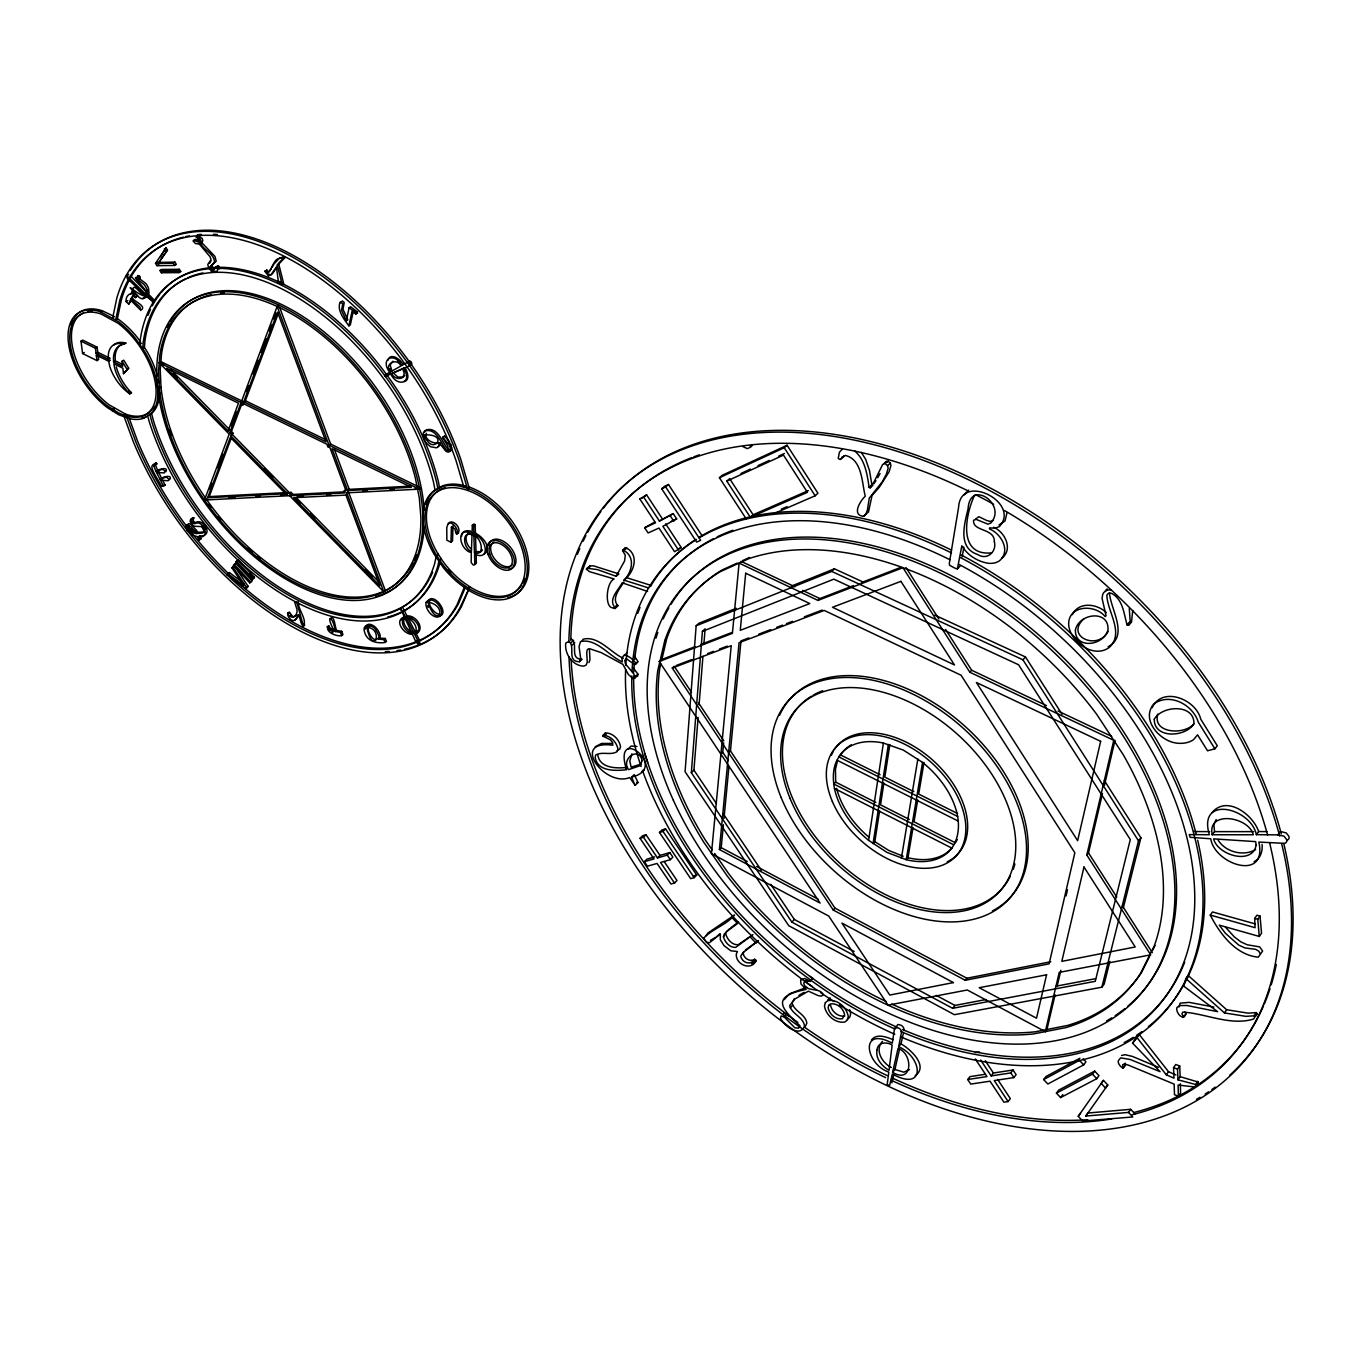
<?xml version="1.0" encoding="UTF-8"?>
<svg xmlns="http://www.w3.org/2000/svg" width="1361" height="1361" viewBox="0 0 1361 1361"><rect width="100%" height="100%" fill="white"/><g stroke="black" fill="none" stroke-linecap="round" stroke-linejoin="round"><path stroke-width="1.5" d="M1132.743 610.46L1131.501 621.977L1128.967 624.869L1127.095 624.92C1123.863 613.947 1123.012 599.265 1111.631 593.396A5.189 3.828 39.4 0 0 1106.85 595.489C1107.565 612.093 1124.645 633.477 1109.215 647.479C1097.238 656.291 1080.974 648.108 1073.506 637.186A23.494 17.047 39.6 0 1 1068.708 625.005C1067.568 605.118 1094.976 603.774 1105.115 616.55L1106.085 615.818L1102.087 598.449L1102.716 594.366A12.368 9.119 39.3 0 1 1111.393 589.908M903.891 1030.634L903.925 1029.001A3.947 2.331 40.2 0 0 900.795 1025.105L897.852 1024.476L896.474 1026.568M330.451 618.387C334.5 614.526 334.959 627.591 336.609 630.466L341.764 631.317L342.938 634.583L341.628 635.621C336.66 636.846 324.513 631.946 328.273 625.771L331.744 629.514L335.538 629.769M451.835 447.344L451.154 450.423A4.883 3.028 52.6 0 1 449.981 450.95M472.046 533.665L472.301 525.278L473.883 524.002L475.125 524.614L475.465 533.274L473.883 534.567C485.673 536.574 491.797 561.515 474.615 554.25L474.768 564.356A2.161 1.31 50.5 0 1 472.982 564.781L471.195 562.586L471.314 552.617C459.218 549.963 455.152 525.295 472.046 533.665L473.628 532.389M634.872 678.441L633.971 674.086L625.431 663.845L624.75 660.374L626.383 658.639C644.059 672.317 632.916 656.138 624.257 655.049L621.909 657.958L622.334 661.905C609.048 656.087 596.288 637.884 580.518 641.592L579.054 646.594L580.705 658.724L579.378 661.718C566.176 661.599 575.958 645.914 568.762 641.49L565.785 643.055C564.203 653.586 572.641 666.039 583.903 666.124L586.217 664.985L587.254 662.212L586.727 652.259L587.408 649.469L589.245 648.602L601.103 652.548L622.93 664.372L628.323 674.427L633.154 678.765L637.56 675.975L637.901 674.103L633.256 667.86M635.145 664.525L637.867 661.429L634.617 656.291M472.012 534.839L471.399 551.426C463.71 549.198 460.903 530.416 472.012 534.839L473.594 533.563M199.148 243.891L201.615 242.462L214.902 256.361L216.212 261.142L210.155 266.586L211.363 269.359L213.779 270.107C214.494 265.956 219.325 266.773 217.301 270.89C213.099 274.361 208.131 268.593 207.791 264.459L211.057 259.543L210.002 256.685L199.148 243.891L195.576 243.619L193.109 241.084L195.218 239.315L201.003 241.135M1109.419 592.63C1110.559 609.677 1129.12 635.434 1108.126 646.747M219.529 268.832L218.355 265.922L215.787 266.994M1179.051 1006.97L1180.14 1003.176L1189.089 1002.359L1213.893 1007.055M1007.021 512.655L1005.047 520.906L998.991 524.989M157.281 375.772A62.181 33.838 55.5 0 0 146.427 350.526L144.436 347.463L144.946 340.828A197.175 114.222 53.6 0 1 186.1 278.563M736.199 608.299L698.874 623.304L696.151 625.805L685.076 771.721L788.768 925.718L954.401 1014.694L1101.866 987.201L1104.162 984.173L1109.861 961.495M702.395 631.368L833.851 579.14L1018.555 664.746L1130.293 839.567L1095.265 981.315L952.649 1008.314L791.898 922.146L691.337 772.674L702.395 631.368L705.1 628.85L703.943 643.617M716.379 803.5L693.923 770.122L698.108 717.417M699.095 704.76L702.939 656.257M728.271 760.595L722.759 752.31L723.678 742.851M695.165 646.645L661.157 659.762L659.234 661.514L820.071 903.058L719.408 849.502L739.074 642.715L824.239 610.426L961.07 675.226L1074.85 852.769L1049.11 963.843L965.238 980.277L833.255 910.067L672.283 668.047L674.188 666.278L691.507 692.324M719.408 849.502L721.194 847.648L723.389 824.732M723.984 818.488L728.969 766.413M1050.777 961.734L966.905 978.236L834.991 908.127L730.466 750.898L740.996 640.895L748.907 637.901M147.873 293.602L148.06 291.747M461.651 536.217C461.141 531.13 467.231 529.633 471.042 531.402M127.764 275.296L128.614 274.259M868.59 840.332L883.408 743.038L903.313 750.081L922.554 762.398A72.796 47.176 42 0 1 957.651 816.481C959.488 827.267 958.331 838.971 951.815 848.09A72.796 47.176 42 0 1 906.222 859.693L886.947 852.394L868.59 840.332A72.796 47.176 42 0 1 834.446 788.444C832.371 777.216 832.66 763.929 840.588 754.947A72.728 47.193 41.9 0 1 851.305 744.807M888.359 744.45L873.064 843.599L874.834 841.659L879.614 810.765M883.901 783.034L880.533 804.844L909.267 819.407M889.856 744.535L884.82 777.114L913.894 791.677M901.39 858.196L917.841 759.013M922.554 762.398L906.222 859.693L907.974 857.719L913.027 827.675M917.688 799.996L914.014 821.806L955.439 842.799L957.31 839.516M924.017 762.415L918.692 794.075L957.566 813.538M962.193 556.819L963.86 547.003M377.729 638.343C373.594 644.927 363.217 625.601 370.583 625.465M427.184 602.549C432.917 588.156 453.349 618.575 436.337 615.614M287.681 613.199C287.018 617.367 293.227 623.746 296.426 618.796C299.641 606.666 299.267 624.495 303.503 626.179C307.28 619.17 298.127 610.068 298.246 601.953L294.776 602.447L297.089 609.881C297.447 617.741 290.148 619.714 287.681 613.199C290.556 609.847 292.037 620.276 295.83 615.478M436.013 557.227L434.686 563.539A197.311 114.171 53.6 0 1 299.165 600.796A197.311 114.171 53.6 0 1 151.871 422.029L149.88 414.493L153.232 411.873A62.181 33.838 55.5 0 0 159.543 392.444M437.579 555.968L438.038 553.808M438.803 561.583L437.885 565.955A201.479 116.587 53.6 0 1 299.488 603.842A201.479 116.587 53.6 0 1 149.166 421.451L147.771 416.194M117.318 319.052L121.537 299.267A236.474 137.087 53.6 0 1 183.378 237.171M440.062 561.77L439.45 564.696A201.36 116.655 53.6 0 1 387.766 617.043M440.369 560.307L440.811 558.214M346.34 320.771L349.131 307.739L350.594 306.752L357.535 312.043L355.867 314.034L352.04 311.278L348.892 325.874C344.197 319.376 336.643 310.325 340.148 302.006L342.785 303.537L341.543 310.257L346.34 320.771L347.787 319.784L342.989 309.253L344.231 302.533L342.343 300.917L340.641 302.754M355.867 314.034L357.535 312.043M898.651 1046.694L901.594 1031.825A3.947 2.331 40.3 0 0 898.464 1027.929L894.636 1027.997L892.289 1043.172C858.961 1025.462 865.63 1064.523 888.818 1072.077L887.202 1084.411L889.55 1085.721L892.306 1074.016C926.092 1092.56 922.877 1057.344 898.651 1046.694L900.982 1043.87L903.228 1033.867M892.595 1072.298L898.039 1048.344C913.503 1053.686 912.823 1084.649 892.595 1072.298L894.909 1069.474L899.451 1049.518M1066.054 895.912L1067.483 889.737M660.851 663.862L659.677 668.897A293.976 191.476 41.9 0 0 705.389 840.128L712.143 849.859M661.633 660.493L666.72 638.768A293.976 191.476 41.9 0 1 722.028 570.021L737.254 563.063M672.283 668.047L731.231 645.692L711.446 853.653L828.73 916.055L888.07 1005.167L967.28 989.991L1045.299 1031.638L1059.232 972.383L1150.708 954.844L1086.81 855.014L1113.774 740.299L969.832 672.232L902.955 567.707L817.961 600.422L739.091 563.114L732.405 633.358L659.234 661.514M1045.299 1031.638L1046.932 1029.511L1055.098 994.789M1057.038 986.606L1060.882 970.257M1086.81 855.014L1088.511 852.905L1102.495 793.497M1104.434 785.314L1115.05 740.248M891.829 1082.897L893.684 1075.088M837.287 761.701L835.45 769.339L835.688 782.116L833.868 784.038L953.687 844.807M1101.866 987.201L1138.511 840.826L1140.892 837.815L1104.332 780.516M1123.301 907.906L1140.892 837.815M400.866 620.327L404.183 616.363M137.631 279.532L138.312 278.086C128.087 273.799 149.285 290.318 146.154 294.674L126.437 275.381L127.356 278.563L145.695 295.796C139.128 297.43 118.645 275.722 138.856 297.106A9.051 5.07 56.6 0 0 142.837 298.893L146.529 296.579L152.755 301.41L146.971 295.507L146.784 289.366A9.068 5.087 56.6 0 0 144.045 284.5L137.631 279.532L140.064 277.95L139.417 276.045L137.733 275.483L137.342 277.168M146.971 295.507L149.064 293.04L148.502 288.277A9.068 5.087 56.6 0 0 145.763 283.428L139.502 278.716L140.064 277.95M440.488 443.142L440.13 444.452A9.374 5.801 52.8 0 1 437.698 446.765M387.885 360.308C390.488 351.819 400.61 359.593 403.043 364.425L401.614 365.446C394.435 351.376 379.396 358.76 389.705 372.268L384.585 375.228L385.316 376.385L390.794 373.986C396.953 387.647 413.54 383.104 403.588 368.593L405 367.555C407.262 371.485 410.529 379.94 404.132 381.658M209.526 263.371L210.989 260.87M1255.863 1015.833L1257.071 1014.234L1256.169 1012.584L1248.156 1013.162L1226.669 1009.743L1188.136 975.463L1185.873 978.576L1183.696 986.13L1217.619 1011.665L1186.86 1005.49L1179.834 1005.592L1176.976 1007.446C1175.155 1012.04 1183.236 1022.094 1185.873 1013.996L1184.904 1012.074M1139.225 1034.513L1132.522 1043.121L1160.082 1071.668L1130.157 1059.487L1120.647 1057.837L1118.402 1060.627C1116.769 1064.081 1125.411 1071.924 1122.536 1064.897L1124.339 1063.911L1127.912 1064.948L1174.152 1084.122L1174.475 1094.703L1178.388 1096.183L1178.116 1085.04L1193.903 1086.895L1195.945 1086.01L1198.343 1082.08L1180.174 1076.687L1179.715 1066.003L1175.768 1064.489L1173.556 1067.619L1173.982 1078.201L1166.309 1074.816L1136.996 1037.592L1139.225 1034.513L1168.521 1071.702L1175.955 1074.986M1128.967 624.869L1130.157 620.786L1129.273 608.571M1187.047 979.24L1188.136 975.463M1198.343 1082.08L1195.945 1086.01M752.922 934.582L735.757 947.358C729.819 947.902 724.852 942.169 723.457 936.844L724.29 934.122L729.411 928.797M723.457 936.844L726.74 931.502M743.718 951.73L743.174 953.483C744.076 958.62 750.064 962.21 754.76 959.267L756.104 960.798C750.932 971.533 735.025 964.115 736.369 953.806L737.407 951.509L730.823 950.778L724.035 945.657L720.292 939.685L720.343 934.088L709.557 942.663L706.478 942.373L703.654 938.239C712.041 928.968 726.332 925.14 734.515 914.983L708.043 932.931L706.104 935.636M751.442 445.115L750.813 447.02L747.359 448.637L743.004 446.697M268.712 272.013L266.739 270.022L264.885 271.349L268.457 276.028L272.523 273.714L277.015 266.943M587.084 568.286L597.428 569.596L616.125 576.298L618.898 573.9L593.413 565.802L589.874 565.921L586.404 569.17L589.449 571.637L614.151 578.952C604.947 582.797 603.893 616.567 617.877 605.764C611.106 598.125 619.918 588.65 623.967 581.862M617.877 605.764L614.934 608.707M784.225 999.62L789.363 993.853L806.801 987.286M228.087 430.961L238.481 403.196L166.569 368.202L228.087 430.961L229.72 429.804L171.18 370.09M231.217 425.84L236.423 411.958M291.186 494.536L289.587 495.71L204.49 500.014L229.226 434.142L159.22 362.741L160.904 361.635L242.751 401.393L241.101 402.533L159.22 362.741M229.771 432.679L240.489 404.166L242.139 403.026L231.421 431.539L229.771 432.679L231.472 434.397L230.911 435.877L287.545 493.652L291.05 492.359L293.091 494.434L344.673 491.814M241.101 402.533L277.168 306.463L278.886 305.323M209.73 489.194L211.925 483.376M217.743 467.878L222.847 454.319M246.443 391.594L248.655 385.707M253.078 373.935L258.233 360.223M261.193 352.38L266.348 338.651M269.291 330.808L271.502 324.922M273.714 319.052L275.926 313.166M207.604 497.752L230.366 437.34L285.657 493.737L287.256 492.563L209.203 496.612L207.604 497.752L285.657 493.737M240.489 404.166L242.496 405.136L243.109 403.502L326.929 444.247L327.831 446.663L329.923 447.667L345.966 490.64L344.299 490.726L345.116 492.92L291.492 495.625L289.451 493.55M243.721 401.869L277.525 312.128L326.028 441.849L243.721 401.869L245.371 400.729L278.512 312.928M209.203 496.612L231.268 438.14M230.911 435.877L233.105 433.257L231.421 431.539M588.922 662.569L589.976 659.796L589.449 649.843M975.752 518.949L978.865 516.687L986.98 520.617L990.638 521.467L993.394 520.378M616.125 576.298L624.58 560.953L625.294 555.288L622.606 550.593L625.635 547.615C639.874 554.148 634.26 572.522 623.984 580.126L648.687 587.986M622.606 550.593L625.635 547.615M131.592 300.271L128.717 304.183L126.097 301.598C125.161 294.282 133.616 290.284 135.437 297.6L132.953 295.847L130.758 299.216L139.775 306.735L140.966 310.512L130.452 299.93L132.17 298.859L133.123 299.794M128.717 304.183L130.452 299.93M130.758 299.216L133.939 295.014M187.291 525.023L188.635 523.594L191.748 524.87L197.991 532.372L204.167 531.896M130.435 294.061L132.051 292.309L134.569 293.278L137.444 295.813L135.437 297.6M152.449 302.125L154.456 300.339L148.689 294.435M464.339 587.34L456.99 604.845A236.627 137.019 53.6 0 1 301.513 628.799A236.627 137.019 53.6 0 1 135.93 442.155L127.049 417.946L128.7 416.857L137.546 441.049A236.474 137.087 53.6 0 0 229.022 574.07M624.631 655.509L626.962 652.6M465.088 588.003L458.538 603.552A236.474 137.087 53.6 0 1 236.406 580.926M1152.138 707.737C1162.26 685.757 1196.115 699.231 1200.759 719.22L1217.295 745.777L1214.897 748.822L1207.53 750.796L1197.561 734.821L1193.597 739.618A32.97 23.545 36.7 0 1 1178.133 743.259C1160.933 742.323 1140.501 720.343 1153.516 704.249C1169.337 692.068 1193.019 704.624 1198.326 722.232L1214.897 748.822M303.503 626.179L296.936 602.974M216.62 267.402L217.522 265.905M442.631 437.374L449.419 445.013L450.457 448.398L449.759 451.495A4.883 3.028 52.6 0 1 445.625 450.984L439.212 442.614L438.735 445.506A9.374 5.801 52.8 0 1 436.32 447.82L430.569 446.731L426.265 443.074A9.425 5.818 52.8 0 1 423.628 438.055L423.169 434.55A9.238 5.699 52.9 0 1 424.734 430.995C436.235 427.507 440.811 443.159 446.425 450.168A2.041 1.276 52.6 0 0 448.381 450.457L447.82 446.051L442.631 437.374L444.554 436.149L449.828 442.121M1157.769 714.1C1152.155 733.579 1184.206 735.212 1193.818 724.035M481.879 550.916L482.423 549.81M1149.586 956.375L1141.675 972.196A293.976 191.476 41.9 0 1 1067.653 1025.428L1046.932 1029.511M1152.648 950.284L1155.064 945.436M298.399 616.465L295.116 619.663M191.731 518.915L192.258 517.912C194.963 516.738 190.829 524.819 197.515 521.773C203.929 520.582 211.397 532.559 203.912 535.4M153.368 464.441L156.09 462.91L156.855 463.88L153.725 465.904L156.022 471.45L162.367 469.29L165.004 470.906L164.222 472.947L156.532 472.437L159.952 479.208L166.297 477.065L169.206 479.48L168.135 480.722L160.445 480.195L163.456 486.149L165.055 485.026L162.061 479.072L160.445 480.195M365.684 626.383C368.593 621.382 375.415 626.247 377.558 629.752A11.841 6.72 50.5 0 1 380.28 635.859L379.004 639.245L378.97 636.914A11.841 6.72 50.4 0 0 376.248 630.823C374.122 624.784 361.55 622.623 364.476 631.657C366.619 641.167 376.674 643.821 385.18 642.443L386.473 641.371L385.248 638.462L380.297 638.173M957.395 568.864L961.836 545.761C967.348 555.05 977.249 561.378 987.814 563.199A24.107 17.574 43.3 0 0 999.025 561.106C1011.444 551.545 1001.373 533.631 989.447 528.919L989.634 527.847L994.857 528.204L999.178 526.741C1021.839 502.907 960.577 471.314 958.569 507.466L949.315 563.369L949.536 565.274L955.252 568.32L957.395 568.864L960.066 566.142M974.561 495.234C965.289 515.002 957.532 556.105 991.488 552.906M877.709 477.728L880.057 473.526M451.41 527.217L450.95 542.239L446.867 540.215L446.748 527.728L448.058 523.543C453.4 520.208 460.29 533.07 456.054 533.393L454.829 528.749L451.41 527.217L452.992 525.941L452.532 540.963L450.95 542.239M631.895 753.807L629.803 761.003L631.13 767.162L641.15 764.048M403.315 376.504L404.217 373.203L402.737 368.899L404.166 367.878L391.577 373.646C394.078 378.647 401.087 380.638 404.727 375.466M272.047 267.454L273.867 264.408M1072.366 614.679C1078.695 601.307 1097.17 603.638 1106.289 612.62M155.511 263.319L166.076 247.77L167.488 250.05L158.165 263.456L173.187 263.183L174.923 262.112L176.335 264.391L174.599 265.463L156.991 265.684L155.511 263.319L157.264 262.231M160.564 256.804L166.076 247.77M158.165 263.456L167.488 250.05M623.984 580.126C632.593 571.79 635.587 555.815 622.828 550.014M284.857 257.79L278.767 264.136L283.683 283.683L282.22 284.653L277.287 265.106C279.532 260.7 291.475 253.231 278.256 258.811C272.608 259.781 270.21 277.338 265.021 270.992M448.637 523.832L449.657 522.267C455.22 520.089 462.621 530.382 456.922 534.022M854.589 450.865C865.188 459.746 867.229 474.564 869.101 487.391L870.138 487.85L874.153 481.709L882.591 464.628L888.155 461.226L890.332 463.08L890.928 465.598L889.09 471.774L879.342 487.204L872.044 495.523L868.505 511.923L863.572 516.295C851.34 515.258 860.305 500.678 865.273 496.221C861.785 482.747 862.415 459.303 845.215 455.425L840.23 459.457L838.206 458.521L839.448 452.141L842.442 449.028M873.915 483.733L875.923 480.671M235.402 567.316L248.076 586.302L247.26 587.459L245.712 588.632L227.168 574.903L229.465 572.641L243.704 583.188M231.931 567.877L234.262 565.581L231.931 567.877L243.738 585.536L227.916 573.815M233.48 565.598L235.793 563.318L252.057 580.586L251.292 581.674L249.744 582.865L233.48 565.598L235.793 563.318M235.793 562.195L238.107 559.915L254.405 577.217L253.639 578.323L252.091 579.497L235.793 562.195L238.107 559.915M229.465 572.641L227.168 574.903M1216.173 819.543L1213.842 824.596L1214.539 831.639L1212.209 834.735L1253.328 834.769C1248.752 816.634 1206.986 810.05 1212.209 834.735M417.334 630.449L413.914 633.018L406.241 618.047L408.793 617.111M1185.873 978.576L1224.458 1012.924L1245.961 1016.361L1253.974 1015.799L1256.169 1012.584M1183.645 1017.126L1181.892 1013.843L1182.913 1012.091C1206.203 1013.554 1230.429 1026.143 1253.668 1019.032L1257.02 1013.299M269.393 271.537L271.145 268.985M627.931 749.179L631.096 746.066L636.931 746.457M1179.715 1066.003L1177.52 1069.134L1177.98 1079.817L1195.502 1084.479L1197.68 1081.314M1178.388 1096.183L1180.565 1093.036L1180.344 1083.747M245.712 588.632L248.076 586.302M249.744 582.865L252.057 580.586M252.091 579.497L254.405 577.217M1128.49 1112.413L1132.777 1116.956L1082.71 1121.073L1078.235 1116.326L1103.431 1080.362L1107.769 1084.972L1085.772 1116.054L1128.49 1112.413L1130.685 1109.317L1134.955 1113.859M1177.98 1079.817L1180.174 1076.687M1224.458 1012.924L1226.669 1009.743M1166.309 1074.816L1168.521 1071.702M1210.252 915.068C1219.864 933.799 1235.805 955.116 1258.279 957.157L1260.388 954.299L1258.993 951.288L1255.574 949.298L1244.958 947.937L1238.765 945.112L1225.376 933.255L1219.286 925.123L1259.299 936.453L1261.545 933.272L1260.031 916.089L1256.935 915.238L1254.672 918.403L1255.097 927.675L1210.252 915.068L1212.532 911.955L1255.318 923.932M964.047 495.013L968.726 490.113M198.179 536.829C209.56 539.228 205.477 523.1 197.243 522.896C190.234 526.18 192.769 518.558 190.676 519.051L190.149 521.484L191.765 524.734L194.385 526.265L201.802 526.605L204.371 531.692L202.585 533.053L196.409 533.512L191.476 527.098L187.052 524.734L185.708 526.163L187.308 530.739L192.224 535.026L197.345 536.676L199.182 540.164L198.179 536.829L202.279 535.673M1259.299 936.453L1257.768 919.27L1260.031 916.089M199.744 535.673L200.748 539.024L199.199 536.081M1183.083 1017.365L1185.873 1013.996M1123.352 1067.977L1125.581 1064.897L1125.139 1063.111M1107.769 1084.972L1105.54 1088.034L1101.202 1083.424L1103.431 1080.362M1085.772 1116.054L1087.983 1113.009L1130.685 1109.317M1122.706 1068.028L1125.581 1064.897M1078.235 1116.326L1080.447 1113.281M1096.745 1078.695L1098.973 1075.649L1094.703 1071.107L1058.654 1090.127L1056.425 1093.138L1060.61 1097.578L1096.745 1078.695L1092.475 1074.152L1056.425 1093.138M1277.809 834.871L1283.933 836.113L1286.536 839.414A4.866 3.368 33.3 0 1 1284.495 843.327L1258.857 842.085C1267.635 881.979 1214.778 864.558 1210.729 838.767L1190.177 837.321L1189.225 834.599L1209.334 834.735C1197.408 794.535 1250.98 807.822 1256.356 834.667L1277.809 834.871L1280.106 831.724L1281.433 831.724L1286.23 832.949L1288.833 836.249A4.866 3.368 33.3 0 1 1286.791 840.162M1092.475 1074.152L1094.703 1071.107M1079.919 1058.263L1045.911 1076.568L1043.666 1079.562L1047.851 1084.002L1083.713 1064.863L1085.959 1061.818L1083.118 1058.807M1060.61 1097.578L1062.839 1094.567M1256.356 834.667L1258.67 831.537L1266.938 831.622M582.185 640.589L583.24 639.177C598.313 635.434 610.647 652.617 623.321 658.299M274.871 263.098L279.737 257.858L283.377 258.743M985.347 1074.254L969.968 1076.636L967.722 1079.511L970.767 1084.088L990.025 1081.195L1003.908 1102.172L1008.127 1101.576L1010.355 1098.667L997.63 1079.409M1212.124 812.5C1226.924 794.96 1252.903 814.524 1258.67 831.537M1008.127 1101.576L994.245 1080.549L1013.894 1077.589L1016.123 1074.663L1013.043 1070.001L993.411 1073.012L991.165 1075.922L980.703 1060.083M991.165 1075.922L1010.815 1072.91L1013.043 1070.001M586.404 569.17L589.874 565.921M153.725 465.904L155.239 464.986C145.185 463.063 160.938 483.087 161.313 486.387L163.456 486.149M193.466 240.404L194.317 240.421C206.719 245.984 193.364 236.899 198.145 235.963L202.194 238.396L202.857 240.693L201.615 242.462M198.145 235.963L196.239 237.222M271.043 274.667L276.419 266.994L278.495 282.322L282.22 284.653M116.314 366.858A34.825 19.139 55.3 0 0 131.456 392.785L129.805 393.873A34.842 19.139 55.3 0 1 114.647 367.929L113.848 363.778L122.864 368.202L123.494 373.68L128.666 368.168L123.749 360.189L122.065 361.26L122.643 366.347L113.609 361.907L113.456 357.824A34.842 19.139 55.3 0 1 124.157 344.214L125.841 343.125A31.269 17.149 55.4 0 0 113.439 345.32M128.666 368.168L123.494 373.68M871.499 1040.008C876.535 1033.135 886.589 1036.997 893.003 1039.668M426.367 433.308C423.611 439.535 433.836 444.281 438.786 442.716M1132.522 1043.121L1136.996 1037.592M952.649 1008.314L954.98 1005.439L985.976 999.535M965.238 980.277L966.905 978.236M794.467 998.549L792.085 1002.853C793.956 1011.41 805.746 1014.149 806.852 1023.217L804.878 1027.334M840.23 459.457L844.092 455.714M810.271 981.383L804.64 978.491L800.659 979.92L800.966 983.918L806.12 989.447C770.309 996.558 781.129 1008.314 799.945 1025.769L798.516 1028.201L794.807 1027.776L784.259 1017.007L781.18 1015.935L780.465 1018.096C783.562 1025.701 800.336 1038.205 804.504 1025.939C803.381 1016.871 791.592 1014.132 789.703 1005.558L794.841 999.059L808.383 991.148L818.148 995.606L821.193 996.116L822.742 995.384L822.69 993.632C818.233 987.184 805.746 992.509 803.756 983.084L805.304 981.009L810.271 981.383L812.636 978.202L809.795 976.364M790.214 1007.872L792.595 1005.167M1127.095 624.92L1129.63 622.028M784.259 1017.007L786.624 1014.302L788.291 1015.952M1127.929 625.311L1131.501 621.977M810.237 980.924L812.636 978.202M595.216 746.798L601.528 743.446L611.735 743.446M833.255 910.067L834.991 908.127M791.898 922.146L794.348 919.458L854.113 951.458M758.502 940.536L742.936 952.717L740.741 956.12C741.66 961.257 747.648 964.864 752.344 961.921L754.76 959.267M753.688 963.469L755.729 959.777M696.151 625.805L831.707 571.416L1022.928 659.796L1025.496 656.972L1062.056 714.27M429.617 600.388C427.762 605.73 435.078 614.781 440.709 614.474M969.832 672.232L971.686 670.258L1046.473 705.593M882.387 1041.386C874.442 1050.25 882.285 1063.009 891.336 1067.5M694.229 877.658L696.73 875.072L665.546 828.866L662.024 829.938L659.49 832.473L690.673 878.628L694.229 877.658L662.994 831.418L659.49 832.473M654.59 856.937L646.866 859.165L644.348 861.7L647.394 866.208L657.074 863.452L670.99 883.987L674.478 883.034L676.978 880.482L664.219 861.632M674.478 883.034L660.544 862.466L670.361 859.676L672.878 857.124L669.799 852.564L660 855.389L657.482 857.923L643.481 837.27L640.027 838.291L654.012 858.927L644.348 861.7M657.482 857.923L667.264 855.116L669.799 852.564M662.994 831.418L665.546 828.866M720.922 754.147L722.759 752.31M640.027 838.291L642.562 835.773L646.016 834.735L660 855.389M643.481 837.27L646.016 834.735M728.611 752.735L730.466 750.898M691.337 772.674L693.923 770.122M1084.002 618.694C1064.421 636.387 1097.698 651.187 1108.16 631.385M635.06 785.314L638.054 782.524L634.226 774.613L631.623 777.097L635.06 785.314L629.735 777.539C604.828 787.679 569.442 739.533 612.807 745.216L612.688 742.698L610.528 739.857L602.719 736.063L605.356 732.984C612.79 732.677 619.272 739.499 620.531 746.56L619.799 749.094L617.179 750.523M817.961 600.422L819.883 598.568L853.483 585.621M831.707 571.416L834.429 568.813L863.384 582.168M756.104 960.798L751.493 963.69M909.454 1069.627L903.789 1072.179L894.909 1069.474M870.138 487.85L872.911 485.282L871.874 484.822L869.543 470.736L865.698 459.406L861.394 452.396M863.572 516.295L865.749 514.509L867.416 510.018L869.271 498.109L882.353 481.709L886.3 474.36L888.155 468.184L887.542 465.649L890.332 463.08M869.101 487.391L871.874 484.822M602.719 736.063L605.356 732.984M883.952 463.693L888.155 461.226M659.966 661.242L661.871 659.473M635.213 676.57L637.901 674.103M634.702 664.644L637.85 662.075M772.776 514.169L815.154 495.778L817.944 493.243L787.083 445.251L722.266 475.278L719.425 477.728L746.304 519.034M147.583 296.596L144.555 297.821A9.051 5.087 56.6 0 1 143.262 297.549M753.109 514.781L729.649 478.681L726.808 481.131L750.319 517.282L753.109 514.781L808.315 490.623M151.7 410.018L148.519 412.859A59.765 32.511 55.5 0 1 125.518 414.084L108.982 404.744A59.765 32.511 55.5 0 1 73.902 352.992A59.765 32.511 55.5 0 1 83.395 312.894M579.378 661.718L582.083 659.319C568.881 659.2 578.68 643.515 571.501 639.092M654.743 522.046L644.689 527.762L648.125 532.951L658.962 528.051L674.546 551.732L681.266 547.564L665.682 523.866M615.121 608.18L614.73 607.244L617.486 604.828M572.028 645.148L574.75 642.749M613.828 608.452L616.567 606.036M570.837 642.8L573.576 640.402M719.425 477.728L784.242 447.735L787.083 445.251M1001.679 558.367C1013.469 549.47 1005.064 532.049 993.615 527.234M678.476 550.014L662.858 526.299L676.689 518.881L673.236 513.624L659.422 521.059L643.719 497.224L639.857 499.028L655.526 522.828L644.689 527.762M659.422 521.059L673.236 513.624M623.933 550.286L626.74 547.888M715.801 937.287L710.442 940.264M827.709 999.995L830.176 997.902M661.684 488.769L665.648 486.898L700.66 540.334L696.662 542.069L661.684 488.769L664.542 486.353L668.489 484.482L702.327 536.132M665.648 486.898L668.489 484.482M639.857 499.028L646.577 494.809L662.246 518.626M643.719 497.224L646.577 494.809M413.625 633.154L412.332 634.226C404.132 635.162 393.312 619.987 404.489 617.077L401.002 609.558L405.714 616.992L407.024 615.921C416.381 614.764 426.691 630.687 414.561 634.107L419.018 643.055A1.752 1.004 49.9 0 1 418.371 644.297L415.871 641.831L417.044 640.487M468.014 587.918L469.562 586.625M716.89 936.368L719.833 933.918M404.983 618.132L411.856 633.137C405.221 632.508 397.684 619.935 406.276 617.06M379.004 639.245L383.955 639.534L385.248 638.462M847.257 1019.253L849.757 1017.228L850.642 1013.894L849.638 1009.692M477.184 535.553L475.465 534.482L473.883 535.758C481.59 537.476 485.452 556.394 474.462 552.94L476.044 551.664L475.533 536.387M474.615 554.25L476.197 552.957L476.333 563.08A2.161 1.31 50.5 0 1 474.547 563.505M326.963 626.809L330.451 630.551L334.449 631.368L335.742 630.33M383.734 591.763L385.299 590.521L348.382 491.627L346.783 492.835L383.734 591.763L289.587 495.71M334.449 631.368C324.326 612.96 333.462 615.614 335.299 631.521L336.609 630.466M456.513 533.954L458.504 532.746M335.299 631.521L340.454 632.355L341.764 631.317M473.883 534.567L473.543 525.89L475.125 524.614M329.43 629.871L330.74 628.833M327.831 626.962L329.124 625.924M302.771 626.077L304.796 625.158M130.214 270.533A240.676 139.537 53.6 0 1 297.021 257.501A240.676 139.537 53.6 0 1 460.784 459.32L468.899 486.949L467.299 488.208L460.494 486.319A66.128 40.388 50.8 0 0 442.24 486.677L432.815 491.746A66.128 40.388 50.8 0 0 434.04 554.08L443.567 567.962A66.128 40.388 50.8 0 0 461.498 585.366L468.065 589.908A66.128 40.388 50.8 0 0 527.251 567.962A66.128 40.388 50.8 0 0 467.299 488.208L459.167 460.579A240.829 139.468 53.6 0 0 278.256 249.726A240.829 139.468 53.6 0 0 116.91 297.702L112.708 317.708L114.409 316.637M467.555 490.385L469.154 489.109M288.005 613.182L289.315 612.161M288.345 613.539L289.655 612.518M289.876 616.329L291.186 615.308M436.66 488.956L435.061 490.215L433.496 482.117A197.311 114.171 53.6 0 0 279.685 287.869A197.311 114.171 53.6 0 0 143.262 341.917L142.752 348.552L144.436 347.463M346.783 492.835L419.324 489.16L420.94 487.918L415.02 488.225M417.368 488.208L418.967 486.966M417.572 489.245L419.171 488.004M443.176 437.204L444.554 436.149M347.633 490.555L411.328 487.272L331.999 448.688L347.633 490.555L349.233 489.348L410.818 486.149M344.299 490.726L345.915 489.518M730.925 927.675L738.513 921.992M726.961 931.434L737.577 923.49L732.065 917.603M291.492 495.625L293.091 494.434M287.545 493.652L291.05 492.359M751.204 935.841L738.189 944.721C732.269 945.266 727.284 939.532 725.889 934.224M198.927 540.062L200.509 538.905M199.182 540.164L200.901 538.82M277.168 306.463L329.022 445.268L330.655 444.077L417.095 486.047M327.831 446.663L329.464 445.472M196.409 533.512L197.991 532.372M745.369 950.08L756.852 941.727M201.802 526.605L203.401 525.465L205.885 529.038M191.663 522.607L193.245 521.467M192.122 523.015L193.721 521.875M192.02 518.694L193.602 517.554M192.258 518.949L193.84 517.809M192.292 519.324L193.874 518.184M204.49 500.014L206.089 498.875M384.585 375.228L390.386 373.765M390.471 371.893L400.917 365.99C397.123 357.075 383.496 363.965 390.471 371.893L391.9 370.873L390.148 364.918L392.921 361.192M385.316 376.385L386.728 375.364M641.575 771.959L644.195 770.105M638.054 782.524L636.761 782.371M231.472 434.397L233.105 433.257M161.313 486.387L165.055 485.026M159.952 479.208C162.435 476.741 173.017 474.138 169.734 479.599M156.532 472.437L158.914 471.229M156.022 471.45C158.539 469.001 169.07 466.313 165.821 471.825M348.892 325.874L350.338 324.871L353.503 310.291L357.314 313.03M154.729 463.982L156.345 462.876M242.496 405.136L244.146 403.996M885.382 462.06L886.743 461.124M1255.676 849.553C1243.495 856.818 1224.985 852.003 1217.823 839.567M123.885 415.173A59.799 32.511 55.5 0 0 156.005 388.804A59.799 32.511 55.5 0 0 118.067 323.272L101.003 313.949A59.799 32.511 55.5 0 0 69.887 340.948A59.799 32.511 55.5 0 0 107.332 405.833L118.424 412.842L123.885 415.173L125.518 414.084M159.339 388.038L158.556 370.855L159.9 354.575A173.919 100.595 53.6 0 1 280.111 307.858A173.919 100.595 53.6 0 1 415.394 478.255L419.324 498.109L420.872 517.129A173.919 100.595 53.6 0 1 298.212 584.09A173.919 100.595 53.6 0 1 159.356 388.276L160.989 386.932L160.224 369.75L161.585 353.469A173.817 100.646 53.6 0 1 211.261 294.776M159.356 388.276L160.989 386.932M112.606 409.525L114.256 408.436M112.504 411.209L114.154 410.12M278.495 282.322L279.958 281.353M283.292 258.335L284.772 257.382M277.287 265.106L278.767 264.136M266.688 272.932L268.151 271.979M141.629 343.193L139.945 344.282L140.285 339.655A201.479 116.587 53.6 0 1 279.634 284.279A201.479 116.587 53.6 0 1 436.745 482.815L437.834 488.48L439.45 487.238L438.361 481.573A201.36 116.655 53.6 0 0 310.886 300.322A201.36 116.655 53.6 0 0 161.125 292.666M113.609 361.907L115.277 360.818L122.507 364.374M80.997 341.152L95.44 348.229L96.07 353.282L108.421 359.355L110.088 358.283L97.737 352.227L97.124 347.157L82.681 340.097L80.997 341.152L82.579 353.52L96.971 360.614L98.638 359.542L97.975 354.081L96.291 355.153L96.971 360.614M96.291 355.153L108.659 361.226L110.343 360.155M96.07 353.282L97.737 352.227M217.028 267.334L218.781 266.229M82.579 353.52L84.263 352.465M217.828 268.883L219.563 267.777M95.44 348.229L97.124 347.157M210.189 267.419L214.477 262.231C214.868 253.503 201.122 248.74 200.867 242.717L200.441 239.485L196.392 237.052M216.62 267.011L218.355 265.922M152.755 301.41L154.456 300.339M179.006 272.608L180.741 271.519L179.346 269.291L161.704 269.444L159.986 270.516L161.381 272.778L179.006 272.608L177.628 270.363L159.986 270.516M146.529 296.579L148.247 295.49M132.953 295.847L134.671 294.776M126.097 301.598L127.798 300.526M177.628 270.363L179.346 269.291M135.743 296.885L137.444 295.813M1254.059 861.7C1260.592 858.757 1262.804 850.999 1262.055 844.381M161.381 272.778L163.116 271.707L180.741 271.519M131.881 291.39L133.599 290.318M100.561 311.839L118.288 321.536A62.215 33.821 55.5 0 1 135.249 338.072L144.742 351.614A62.215 33.821 55.5 0 1 151.581 412.978L144.351 417.997A62.215 33.821 55.5 0 1 129.839 418.746L118.662 414.748L107.128 407.449A62.215 33.821 55.5 0 1 68.169 339.944A62.215 33.821 55.5 0 1 100.527 311.822L102.262 310.767L114.018 316.364M132.697 291.849L134.416 290.778M137.784 279.788L139.502 278.716M405.238 617.35C400.797 621.79 406.956 630.211 412.009 631.895M1260.524 953.976L1262.617 951.101L1259.725 946.916L1247.203 944.772L1241.011 941.948L1234.308 936.912L1225.206 926.858M137.682 277.117L139.417 276.045M156.991 265.684L158.727 264.612M138.312 278.086L140.03 277.015M798.907 995.35L803.994 992.39M401.614 365.446L408.062 362.06A1.939 1.208 54.3 0 1 410.001 363.336L410.205 365.48L403.588 368.593M1121.6 1055.456L1125.105 1054.69L1132.386 1056.408L1158.466 1067.364M1043.666 1079.562L1079.443 1060.321L1083.713 1064.863M484.397 553.927C492.614 547.734 482.168 536.285 475.465 533.274M915.153 1075.717C928.968 1066.224 910.475 1049.178 900.982 1043.87M408.232 361.516L409.491 361.039A1.939 1.208 54.3 0 1 411.43 362.315L411.89 363.863L410.478 365.105M481.096 551.715L476.044 551.664M740.979 473.475L750.421 469.12M757.975 465.649L769.305 460.443M778.747 456.088L784.412 453.485M726.808 481.131L783.477 455.101L807.43 492.325L750.319 517.282M742.732 560.562L749.435 557.5M671.177 521.365L676.689 518.881M678.646 548.704L681.266 547.564M781.333 509.133L787.117 506.632M469.086 532.814C463.301 536.251 466.721 545.897 471.433 549.146M391.577 373.646L402.737 368.899M438.803 487.493L443.856 485.418A66.077 40.405 50.8 0 1 462.094 485.06L465.513 485.996L463.897 487.272L455.969 460.409A236.627 137.019 53.6 0 0 278.325 253.401A236.627 137.019 53.6 0 0 119.819 300.322L115.702 319.75L117.403 318.678L119.989 320.464A62.181 33.838 55.5 0 1 136.951 336.984L140.472 341.645M791.217 586.183L834.429 568.813M701.034 644.382L732.371 632.304M861.394 582.576L900.914 567.333M676.145 665.529L691.881 659.558M707.601 653.586L713.487 651.341M719.391 649.112L727.25 646.118M758.826 634.141L770.7 629.616M776.638 627.37L782.575 625.107M786.539 623.61L792.476 621.348M804.368 616.839L822.197 610.068M402.822 376.963L397.82 377.099L393.006 372.625M189.145 525.975L189.213 528.936L194.3 531.913M413.914 633.018C420.158 629.36 412.179 618.132 406.241 618.047M156.855 463.88L155.341 464.781L157.638 470.328M414.561 634.107C425.278 630.415 413.897 615.665 405.714 616.992M631.623 777.097C670.684 767.927 611.889 722.521 626.519 769.765C615.41 770.887 597.666 771.738 595.165 757.482L595.642 755.049C602.191 751.153 610.749 755.746 617.179 751.578L617.911 749.043C616.635 741.983 610.153 735.144 602.719 735.433M146.393 295.745C141.578 297.327 134.943 282.629 132.68 288.923M693.174 876.059L696.73 875.072M750.217 446.187L752.174 445.796M1044.976 1029.903L1035.245 1031.808A293.976 191.476 41.9 0 1 891.676 1004.061M1056.238 986.164L1095.503 978.695M635.842 676.298L637.56 675.975M975.276 1052.597L979.478 1051.917M967.722 1079.511L986.963 1076.568L975.344 1058.994M270.72 274.973L268.015 273.867M844.654 1015.986C838.036 1017.177 831.486 1011.308 830.499 1004.928M627.472 767.434C616.754 768.472 600.048 768.642 597.785 755.032M841.966 457.007L843.037 456.922M783.545 1013.247L786.624 1014.302M228.92 497.718L235.147 497.394M255.902 496.34L260.053 496.119M280.808 495.064L287.035 494.741M362.962 490.879L367.13 490.658M390.029 489.501L394.197 489.28M297.225 496.408L303.503 496.102M326.572 494.945L330.774 494.724M266.739 270.022L266.501 271.451M159.9 262.384L174.923 262.112M142.071 309.44C145.406 305.442 134.399 301.717 132.459 298.144M1214.539 831.639L1253.583 831.639M1193.58 831.537L1209.674 831.639M647.598 591.406L622.164 582.814C618.626 589.755 608.078 599.333 614.73 607.244M651.46 585.536L626.74 577.71M1254.672 918.403L1257.768 919.27M903.143 856.222L888.716 850.421L874.834 841.659M1173.556 1067.619L1177.52 1069.134M468.865 486.932L468.899 486.949A66.077 40.405 50.8 0 1 524.819 545.387A66.077 40.405 50.8 0 1 507.789 597.717M812.483 986.606L807.481 983.305L806.154 980.362M408.368 631.691L410.052 632.423M934.786 615.121L1025.496 656.972M741.047 561.327L794.892 586.761M802.582 590.402L819.883 598.568M1057.99 711.02L1111.682 736.386M245.371 400.729L325.806 439.756M329.022 445.268L419.324 489.16M472.301 525.278L473.543 525.89M840.588 754.947L880.091 774.732M957.651 816.481L838.767 756.869A72.796 47.176 42 0 1 883.408 743.038M837.117 760.238L958.093 821.006M835.688 782.116L875.855 802.48M834.446 788.444L951.815 848.09M397.752 360.954L400.117 362.451M752.344 961.921L753.296 962.431M721.194 847.648L747.274 861.513M756.597 866.464L818.08 899.145M936.3 995.435L954.98 1005.439M199.284 237.069L200.271 237.665M331.982 632.048L332.918 632.61M356.072 313.03L349.131 307.739M411.158 618.047L412.281 618.864M213.932 268.9L211.925 266.314M1253.974 1015.799L1254.825 1016.497M885.365 463.812L887.542 465.649M149.727 296.885L154.167 301.053M189.877 530.858L191.033 531.998M296.613 498.024L378.409 581.47M160.904 361.635L163.881 364.68M172.813 373.782L177.27 378.341M232.561 434.72L289.161 492.461M295.592 499.028L300.015 503.536M310.308 514.033L314.714 518.541M364.714 569.527L372.063 577.03M264 468.83L272.71 477.728M146.427 292.105L130.333 275.568M249.573 574.002L253.639 578.323M236.542 561.089L252.857 578.391M234.245 564.492L250.509 581.759M750.472 937.236L756.07 943.19M605.356 733.613L606.155 734.464M212.469 269.087L210.785 266.943M195.44 529.786L197.243 532.355M714.61 853.432L728.594 873.575A293.976 191.476 41.9 0 0 886.079 1001.475M667.264 855.116L670.361 859.676M723.474 814.048L761.275 870.274M770.717 884.327L794.348 919.458M232.697 566.754L246.528 587.476M698.448 702.752L723.848 740.962M985.279 1060.712L993.411 1073.012M1010.815 1072.91L1013.894 1077.589M670.412 516.057L673.865 521.314M784.242 447.735L815.154 495.778M906.001 567.588L938.835 618.915M945.64 629.548L971.686 670.258M1088.511 852.905L1116.786 897.103M1122.434 905.933L1152.325 952.666M1022.928 659.796L1138.511 840.826M122.065 361.26L126.998 369.239M164.324 248.842L165.736 251.122M173.187 263.183L174.599 265.463M644.57 753.433L647.666 762.568M389.79 368.729L391.134 371.247M403.145 608.435L407.024 615.921M407.534 616.975L415.224 631.929M415.854 633.018L419.954 641.065M158.148 471.331L161.551 478.085M412.332 634.226L415.871 641.831M383.955 639.534L385.18 642.443M427.626 605.696L428.29 607.363M450.797 443.941L451.478 445.71M187.41 526.469L188.073 528.204M279.617 307.297L330.655 444.077M334.347 449.402L349.233 489.348M124.31 417.164L133.429 442.019A240.829 139.468 53.6 0 0 301.819 631.793A240.829 139.468 53.6 0 0 460.035 607.584L469.188 588.326L461.583 606.308A240.676 139.537 53.6 0 1 404.404 649.299M589.194 566.788L589.721 568.217M340.454 632.355L341.628 635.621M404.915 369.409L405.408 370.855M625.397 548.194L625.703 549.078M147.583 289.859L147.907 290.812M151.513 413.387L153.521 420.94A197.175 114.222 53.6 0 0 289.621 593.634A197.175 114.222 53.6 0 0 429.072 579.582M108.659 361.226L109.731 366.228A31.286 17.132 55.4 0 0 129.805 393.873M115.277 360.818L115.124 356.752A34.825 19.139 55.3 0 1 125.841 343.125M473.883 535.758L474.462 552.94M365.411 627.625L365.446 629.037M108.421 359.355L108.336 354.592A31.286 17.132 55.4 0 1 124.157 344.214M400.695 650.031A240.676 139.537 53.6 0 1 396.919 650.626M389.195 651.426A240.676 139.537 53.6 0 1 385.265 651.613M450.712 573.032A66.077 40.405 50.8 0 1 447.871 569.919M425.891 504.404A66.077 40.405 50.8 0 1 434.431 490.504M424.241 526.707A176.318 102.092 53.6 0 1 375.857 596.594M260.274 559.099A176.318 102.092 53.6 0 1 257.076 556.496M252.312 552.447A176.318 102.092 53.6 0 1 247.617 548.262M220.652 520.021A176.318 102.092 53.6 0 1 218.134 516.976M210.802 507.585A176.318 102.092 53.6 0 1 208.437 504.387M171.061 435.401A176.318 102.092 53.6 0 1 169.019 429.6M167.216 327.252A176.318 102.092 53.6 0 1 169.07 323.629M170.074 321.876A176.318 102.092 53.6 0 1 315.14 324.99A176.318 102.092 53.6 0 1 424.19 510.409M146.001 416.891A62.181 33.838 55.5 0 1 141.578 418.065M70.976 325.109A62.181 33.838 55.5 0 1 72.728 320.362M73.477 318.95A62.181 33.838 55.5 0 1 102.228 310.767M158.131 379.277A62.181 33.838 55.5 0 1 158.778 382.713M87.58 311.533A59.765 32.511 55.5 0 1 92.259 311.057M154.269 406.378A59.765 32.511 55.5 0 1 152.636 408.895M131.456 392.785A31.269 17.149 55.4 0 1 128.853 390.879M521.722 585.026A63.508 38.84 50.8 0 1 469.868 586.829L463.557 582.491A63.508 38.84 50.8 0 1 441.44 559.218L437.153 552.413A63.508 38.84 50.8 0 1 436.047 492.512L440.266 489.637A63.508 38.84 50.8 0 1 445.115 487.646M524.836 578.527A63.508 38.84 50.8 0 1 522.624 583.529M488.701 545.727A17.251 10.616 50.4 0 1 509.984 546.748A17.251 10.616 50.4 0 1 508.98 568.966M512.28 564.73A14.665 9.034 50.4 0 1 495.098 559.575A14.665 9.034 50.4 0 1 494.06 542.052M187.852 277.763A197.175 114.222 53.6 0 1 202.959 272.932M211.159 271.673A197.175 114.222 53.6 0 1 215.429 271.315M432.645 572.266A197.175 114.222 53.6 0 1 430.025 577.813M147.992 315.242A201.36 116.655 53.6 0 1 150.459 309.491M152.279 305.851A201.36 116.655 53.6 0 1 159.883 294.18M413.098 562.518A173.817 100.646 53.6 0 1 273.731 567.418A173.817 100.646 53.6 0 1 161.023 387.17M220.499 293.296A173.817 100.646 53.6 0 1 224.259 293.023M416.415 554.897A173.817 100.646 53.6 0 1 413.982 560.681M185.487 236.661A236.474 137.087 53.6 0 1 189.349 235.878M197.345 234.755A236.474 137.087 53.6 0 1 201.462 234.415M213.439 234.296A236.474 137.087 53.6 0 1 217.437 234.517M420.158 643.055A1.752 1.004 49.9 0 1 419.664 643.209M449.776 449.385A2.041 1.276 52.6 0 1 447.803 449.096C442.206 442.104 437.613 426.452 426.129 429.957A9.221 5.699 52.9 0 0 424.785 432.049M425.636 438.752A9.408 5.818 52.9 0 1 425.006 437.017M1215.203 1087.133A423.203 276.793 41.8 0 1 1211.919 1089.498M1208.568 1091.811A423.203 276.793 41.8 0 1 1205.165 1094.04M1199.977 1097.272A423.203 276.793 41.8 0 1 1196.455 1099.331M577.421 554.284A423.203 276.793 41.8 0 1 579.769 548.585M583.154 541.151A423.203 276.793 41.8 0 1 585.876 535.69M587.782 532.117A423.203 276.793 41.8 0 1 600.847 511.566M603.28 508.299A423.203 276.793 41.8 0 1 968.624 477.03A423.203 276.793 41.8 0 1 1281.313 833.851M1283.848 843.905A423.203 276.793 41.8 0 1 1229.663 1075.309M1263.552 1005.847A411.141 268.78 41.8 0 1 1133.764 1112.532M1087.796 1119.695A411.141 268.78 41.8 0 1 893.003 1078.32M887.236 1075.615A411.141 268.78 41.8 0 1 804.691 1027.3M797.835 1022.434A411.141 268.78 41.8 0 1 571.093 659.132M570.803 640.521A411.141 268.78 41.8 0 1 691.83 457.602M693.702 456.888A411.141 268.78 41.8 0 1 699.418 454.829M1276.312 964.439A411.141 268.78 41.8 0 1 1271.225 984.803M1270 988.749A411.141 268.78 41.8 0 1 1264.369 1003.925M670.973 604.301A305.885 199.284 41.9 0 1 1042.577 638.241A305.885 199.284 41.9 0 1 1127.929 1006.085M1124.849 1008.62A305.885 199.284 41.9 0 1 1115.152 1015.68M1111.767 1017.841A305.885 199.284 41.9 0 1 1106.578 1020.92M655.985 638.139A305.885 199.284 41.9 0 1 657.788 632.491M663.198 618.898A305.885 199.284 41.9 0 1 668.88 607.84M779.547 715.274A148.196 96.24 41.9 0 1 966.786 727.914A148.196 96.24 41.9 0 1 992.407 910.934M1010.27 876.297A136.423 88.567 41.9 0 1 840.111 863.435A136.423 88.567 41.9 0 1 811.462 696.186M813.215 695.148A136.423 88.567 41.9 0 1 822.69 690.707M1014.898 863.98A136.423 88.567 41.9 0 1 1013.23 869.356M834.242 749.826A81.014 52.569 41.9 0 1 937.457 764.593A81.014 52.569 41.9 0 1 947.222 861.819M831.35 755.372A81.014 52.569 41.9 0 1 833.17 751.612M1281.739 844.143A423.577 276.691 41.8 0 1 823.286 1050.216A423.577 276.691 41.8 0 1 670.956 454.523A423.577 276.691 41.8 0 1 1279.68 836.096M1269.592 842.833A411.498 268.695 41.8 0 1 1132.216 1114.727M1111.733 1118.946A411.498 268.695 41.8 0 1 891.37 1080.328M885.62 1077.623A411.498 268.695 41.8 0 1 568.983 656.665M568.864 642.222A411.498 268.695 41.8 0 1 968.232 490.964M975.48 494.604A411.498 268.695 41.8 0 1 993.598 504.268M1004.418 510.46A411.498 268.695 41.8 0 1 1267.584 835.025M959.148 564.492A326.47 212.571 41.9 0 1 1193.274 923.421A326.47 212.571 41.9 0 1 900.931 1031.587M895.113 1029.069A326.47 212.571 41.9 0 1 631.844 675.873M632.014 671.619A326.47 212.571 41.9 0 1 949.91 559.745M960.679 557.67A334.891 218.1 41.9 0 1 1201.457 926.382A334.891 218.1 41.9 0 1 900.438 1036.742M894.755 1034.258A334.891 218.1 41.9 0 1 839.346 1004.86M834.157 1001.594A334.891 218.1 41.9 0 1 820.462 992.526M817.076 990.196A334.891 218.1 41.9 0 1 642.443 770.326M641.099 766.464A334.891 218.1 41.9 0 1 625.618 669.68M625.805 665.597A334.891 218.1 41.9 0 1 695.845 539.892M699.18 537.85A334.891 218.1 41.9 0 1 951.526 552.974M1197.663 840.196A334.602 218.185 41.8 0 1 1148.395 1026.687M1141.828 1031.672A334.602 218.185 41.8 0 1 1136.724 1035.177M1133.22 1037.405A334.602 218.185 41.8 0 1 1124.22 1042.543M637.748 613.386A334.602 218.185 41.8 0 1 640.044 607.363M650.422 586.472A334.602 218.185 41.8 0 1 696.083 539.245M699.486 537.102A334.602 218.185 41.8 0 1 951.56 550.133M960.764 554.795A334.602 218.185 41.8 0 1 1196.251 834.412M1184.665 962.176A326.181 212.639 41.8 0 1 902.598 1029.579M896.763 1027.062A326.181 212.639 41.8 0 1 633.716 676.247M633.835 671.994A326.181 212.639 41.8 0 1 634.328 663.59M634.702 659.439A326.181 212.639 41.8 0 1 713.504 538.684M717.213 536.829A326.181 212.639 41.8 0 1 732.847 530.28M952.411 847.529A72.728 47.193 41.9 0 1 907.974 857.719M868.93 837.185A72.728 47.193 41.9 0 1 836.675 788.342M1105.285 591.525A12.334 9.119 39.2 0 1 1107.156 588.871M994.364 541.678C997.035 551.715 986.827 560.749 977.657 554.488C957.429 547.888 964.388 523.968 968.096 508.725C969.917 478.323 1007.616 504.71 990.706 523.083L987.933 524.172L976.16 519.375L973.608 520.225C972.281 531.794 994.806 527.949 994.364 541.678M642.205 760.544L640.061 765.733L628.51 769.645C620.616 758.928 638.666 745.879 642.205 760.544M1075.411 630.092C1074.918 650.014 1104.571 645.726 1108.041 629.36C1108.722 609.337 1078.661 613.42 1075.411 630.092M1256.169 845.079C1252.494 865.392 1217.84 855.423 1213.621 838.869L1255.642 841.625L1256.169 845.079M876.994 1050.114C875.412 1058.79 882.03 1066.258 889.039 1070.307L892.135 1045.078C886.777 1041.539 877.488 1042.05 876.994 1050.114M745.692 573.219L740.265 630.33L809.778 603.569L745.692 573.219M1154.264 719.237C1154.043 739.295 1186.18 737.101 1193.954 723.661C1194.363 703.501 1161.852 705.406 1154.264 719.237M366.841 627.319C373.305 657.771 384.5 628.425 366.841 627.319M426.095 602.345C424.377 609.575 435.554 622.3 441.627 614.713C443.397 607.482 432.1 594.672 426.095 602.345M1046.575 974.799L1036.521 1018.198L979.205 987.712L1046.575 974.799M1100.658 741.337L1077.64 840.69L976.398 682.49L1100.658 741.337M664.797 640.521L657.754 670.667A294.248 191.408 41.9 0 0 703.586 841.966L726.825 875.429A294.248 191.408 41.9 0 0 1033.628 1033.918L1066.037 1027.572A294.248 191.408 41.9 0 0 1140.042 974.374L1154.247 945.997A294.248 191.408 41.9 0 0 1123.301 754.811L1096.745 714.372A294.248 191.408 41.9 0 0 749.162 558.52L720.054 571.79A294.248 191.408 41.9 0 0 664.797 640.521M1083.985 867.025L1061.818 961.359L1135.227 946.967L1083.985 867.025M828.713 1005.371L828.134 1007.667C829.138 1014.047 835.688 1019.916 842.306 1018.76L844.637 1015.034C843.735 1008.569 837.066 1002.768 830.431 1003.925L828.713 1005.371M825.327 1002.734L824.477 1006.085C825.906 1015.272 835.399 1023.642 844.909 1022.026L847.393 1019.984L848.277 1016.65C846.916 1007.395 837.372 998.872 827.811 1000.641L825.327 1002.734M424.53 434.925C431.352 457.5 450.967 433.547 424.53 434.925M427.83 601.987C437.187 630.806 449.521 606.24 427.83 601.987M187.018 527.302L189.213 531.556L195.678 533.512L191.663 528.817L187.018 527.302M900.914 581.351L832.49 607.278L954.503 664.985L900.914 581.351M953.415 982.591L889.805 995.061L841.932 923.098L953.415 982.591M345.949 495.098L293.517 497.701L379.838 585.74L345.949 495.098M468.32 588.122L462.008 583.767A63.542 38.823 50.8 0 1 438.055 491.219A63.542 38.823 50.8 0 1 522.182 549.198A63.542 38.823 50.8 0 1 468.32 588.122M161.738 411.277A176.42 102.041 53.6 0 0 385.129 593.77A176.42 102.041 53.6 0 0 322.574 333.258A176.42 102.041 53.6 0 0 161.738 411.277M487.97 554.148A17.268 10.616 50.4 0 0 511.481 568.864A17.268 10.616 50.4 0 0 502.685 543.09A17.268 10.616 50.4 0 0 487.97 554.148M489.875 554.352A14.665 9.017 50.4 0 0 509.848 566.839A14.665 9.017 50.4 0 0 502.362 544.944A14.665 9.017 50.4 0 0 489.875 554.352M673.406 800.37A306.157 199.216 41.9 0 0 1129.307 1005.66A306.157 199.216 41.9 0 0 930.516 568.558A306.157 199.216 41.9 0 0 673.406 800.37M832.371 801.527A81.082 52.552 42 0 0 952.581 859.318A81.082 52.552 42 0 0 903.347 743.565A81.082 52.552 42 0 0 832.371 801.527M781.044 797.291A148.332 96.206 41.9 0 0 1000.488 906.783A148.332 96.206 41.9 0 0 914.728 695.046A148.332 96.206 41.9 0 0 781.044 797.291M790.009 798.278A136.542 88.533 41.9 0 0 992.084 898.447A136.542 88.533 41.9 0 0 912.448 703.552A136.542 88.533 41.9 0 0 790.009 798.278"/></g></svg>
